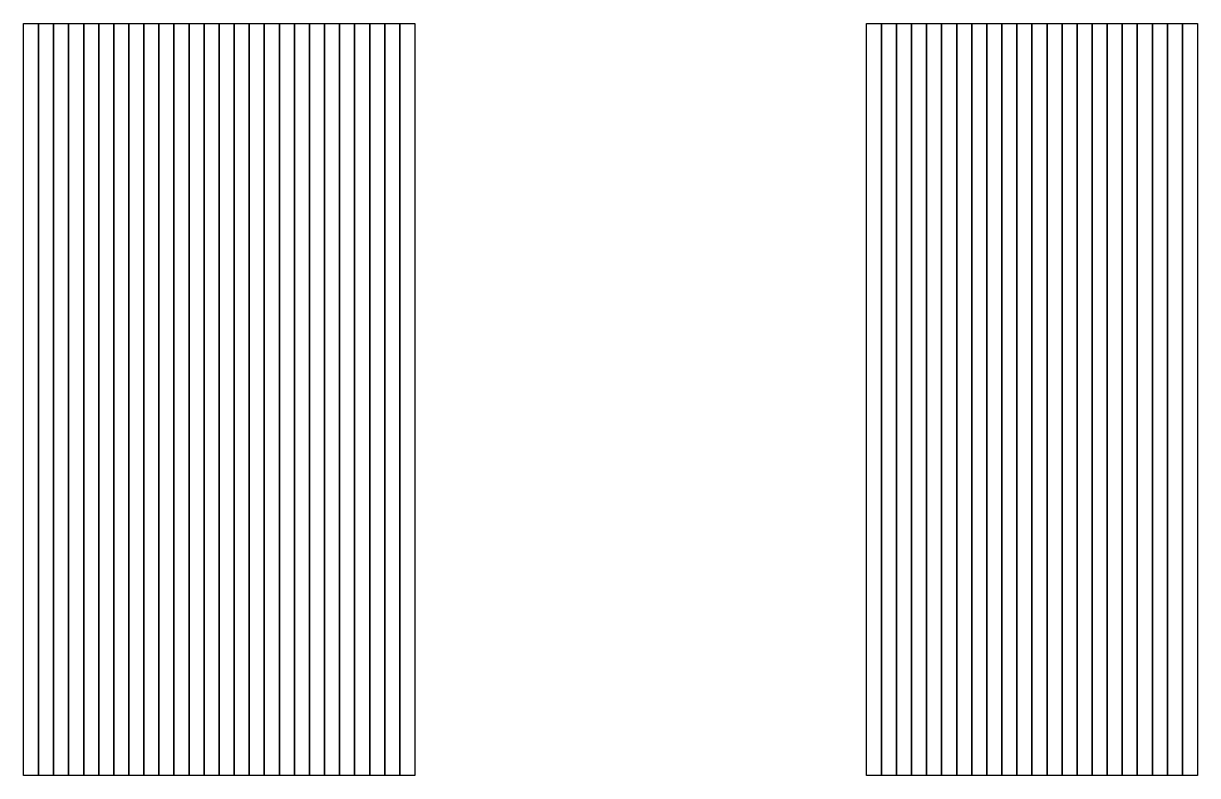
# Model space of a CAD drawing. Extents: x 0 to 780, y -350 to 670.
# Drawn here: x 487 to 565, y 480 to 530 of the extents above; entities that cross this region are included whole.
import ezdxf

# ---------------------------------------------------------------- set-up
doc = ezdxf.new("R2010")
doc.units = 0
for name, color, linetype in [('layer000', 1, 'CONTINUOUS'), ('layer005', 6, 'CONTINUOUS'), ('layer006', 7, 'CONTINUOUS'), ('layer010', 11, 'CONTINUOUS'), ('layer012', 13, 'CONTINUOUS'), ('layer015', 16, 'CONTINUOUS'), ('layer018', 19, 'CONTINUOUS'), ('layer020', 21, 'CONTINUOUS'), ('layer024', 25, 'CONTINUOUS'), ('layer025', 26, 'CONTINUOUS'), ('layer030', 31, 'CONTINUOUS'), ('layer035', 36, 'CONTINUOUS'), ('layer036', 37, 'CONTINUOUS'), ('layer040', 41, 'CONTINUOUS'), ('layer042', 43, 'CONTINUOUS'), ('layer045', 46, 'CONTINUOUS'), ('layer048', 49, 'CONTINUOUS'), ('layer050', 51, 'CONTINUOUS'), ('layer054', 55, 'CONTINUOUS'), ('layer055', 56, 'CONTINUOUS'), ('layer060', 61, 'CONTINUOUS'), ('layer065', 66, 'CONTINUOUS'), ('layer066', 67, 'CONTINUOUS'), ('layer070', 71, 'CONTINUOUS'), ('layer072', 73, 'CONTINUOUS'), ('layer075', 76, 'CONTINUOUS'), ('layer078', 79, 'CONTINUOUS'), ('layer080', 81, 'CONTINUOUS'), ('layer084', 85, 'CONTINUOUS'), ('layer085', 86, 'CONTINUOUS'), ('layer090', 91, 'CONTINUOUS'), ('layer095', 96, 'CONTINUOUS'), ('layer096', 97, 'CONTINUOUS'), ('layer100', 101, 'CONTINUOUS'), ('layer102', 103, 'CONTINUOUS'), ('layer105', 106, 'CONTINUOUS'), ('layer108', 109, 'CONTINUOUS'), ('layer110', 111, 'CONTINUOUS'), ('layer114', 115, 'CONTINUOUS'), ('layer115', 116, 'CONTINUOUS'), ('layer120', 121, 'CONTINUOUS'), ('layer125', 126, 'CONTINUOUS'), ('layer126', 127, 'CONTINUOUS')]:
    doc.layers.add(name, color=color, linetype=linetype)

# ---------------------------------------------------------------- blocks, each defined once
blk = doc.blocks.new('gs_slopes_sublayers_1um')
at = {"layer": 'layer000'}
for points in [[(487, 480), (487, 530), (488, 530), (488, 480)], [(543, 480), (543, 530), (544, 530), (544, 480)]]:
    blk.add_lwpolyline(points, close=True, dxfattribs=at)
at = {"layer": 'layer005'}
blk.add_lwpolyline([(488, 480), (488, 530), (489, 530), (489, 480)], close=True, dxfattribs=at)
at = {"layer": 'layer006'}
blk.add_lwpolyline([(544, 480), (544, 530), (545, 530), (545, 480)], close=True, dxfattribs=at)
at = {"layer": 'layer010'}
blk.add_lwpolyline([(489, 480), (489, 530), (490, 530), (490, 480)], close=True, dxfattribs=at)
at = {"layer": 'layer012'}
blk.add_lwpolyline([(545, 480), (545, 530), (546, 530), (546, 480)], close=True, dxfattribs=at)
at = {"layer": 'layer015'}
blk.add_lwpolyline([(490, 480), (490, 530), (491, 530), (491, 480)], close=True, dxfattribs=at)
at = {"layer": 'layer018'}
blk.add_lwpolyline([(546, 480), (546, 530), (547, 530), (547, 480)], close=True, dxfattribs=at)
at = {"layer": 'layer020'}
blk.add_lwpolyline([(491, 480), (491, 530), (492, 530), (492, 480)], close=True, dxfattribs=at)
at = {"layer": 'layer024'}
blk.add_lwpolyline([(547, 480), (547, 530), (548, 530), (548, 480)], close=True, dxfattribs=at)
at = {"layer": 'layer025'}
blk.add_lwpolyline([(492, 480), (492, 530), (493, 530), (493, 480)], close=True, dxfattribs=at)
at = {"layer": 'layer030'}
for points in [[(493, 480), (493, 530), (494, 530), (494, 480)], [(548, 480), (548, 530), (549, 530), (549, 480)]]:
    blk.add_lwpolyline(points, close=True, dxfattribs=at)
at = {"layer": 'layer035'}
blk.add_lwpolyline([(494, 480), (494, 530), (495, 530), (495, 480)], close=True, dxfattribs=at)
at = {"layer": 'layer036'}
blk.add_lwpolyline([(549, 480), (549, 530), (550, 530), (550, 480)], close=True, dxfattribs=at)
at = {"layer": 'layer040'}
blk.add_lwpolyline([(495, 480), (495, 530), (496, 530), (496, 480)], close=True, dxfattribs=at)
at = {"layer": 'layer042'}
blk.add_lwpolyline([(550, 480), (550, 530), (551, 530), (551, 480)], close=True, dxfattribs=at)
at = {"layer": 'layer045'}
blk.add_lwpolyline([(496, 480), (496, 530), (497, 530), (497, 480)], close=True, dxfattribs=at)
at = {"layer": 'layer048'}
blk.add_lwpolyline([(551, 480), (551, 530), (552, 530), (552, 480)], close=True, dxfattribs=at)
at = {"layer": 'layer050'}
blk.add_lwpolyline([(497, 480), (497, 530), (498, 530), (498, 480)], close=True, dxfattribs=at)
at = {"layer": 'layer054'}
blk.add_lwpolyline([(552, 480), (552, 530), (553, 530), (553, 480)], close=True, dxfattribs=at)
at = {"layer": 'layer055'}
blk.add_lwpolyline([(498, 480), (498, 530), (499, 530), (499, 480)], close=True, dxfattribs=at)
at = {"layer": 'layer060'}
for points in [[(499, 480), (499, 530), (500, 530), (500, 480)], [(553, 480), (553, 530), (554, 530), (554, 480)]]:
    blk.add_lwpolyline(points, close=True, dxfattribs=at)
at = {"layer": 'layer065'}
blk.add_lwpolyline([(500, 480), (500, 530), (501, 530), (501, 480)], close=True, dxfattribs=at)
at = {"layer": 'layer066'}
blk.add_lwpolyline([(554, 480), (554, 530), (555, 530), (555, 480)], close=True, dxfattribs=at)
at = {"layer": 'layer070'}
blk.add_lwpolyline([(501, 480), (501, 530), (502, 530), (502, 480)], close=True, dxfattribs=at)
at = {"layer": 'layer072'}
blk.add_lwpolyline([(555, 480), (555, 530), (556, 530), (556, 480)], close=True, dxfattribs=at)
at = {"layer": 'layer075'}
blk.add_lwpolyline([(502, 480), (502, 530), (503, 530), (503, 480)], close=True, dxfattribs=at)
at = {"layer": 'layer078'}
blk.add_lwpolyline([(556, 480), (556, 530), (557, 530), (557, 480)], close=True, dxfattribs=at)
at = {"layer": 'layer080'}
blk.add_lwpolyline([(503, 480), (503, 530), (504, 530), (504, 480)], close=True, dxfattribs=at)
at = {"layer": 'layer084'}
blk.add_lwpolyline([(557, 480), (557, 530), (558, 530), (558, 480)], close=True, dxfattribs=at)
at = {"layer": 'layer085'}
blk.add_lwpolyline([(504, 480), (504, 530), (505, 530), (505, 480)], close=True, dxfattribs=at)
at = {"layer": 'layer090'}
for points in [[(505, 480), (505, 530), (506, 530), (506, 480)], [(558, 480), (558, 530), (559, 530), (559, 480)]]:
    blk.add_lwpolyline(points, close=True, dxfattribs=at)
at = {"layer": 'layer095'}
blk.add_lwpolyline([(506, 480), (506, 530), (507, 530), (507, 480)], close=True, dxfattribs=at)
at = {"layer": 'layer096'}
blk.add_lwpolyline([(559, 480), (559, 530), (560, 530), (560, 480)], close=True, dxfattribs=at)
at = {"layer": 'layer100'}
blk.add_lwpolyline([(507, 480), (507, 530), (508, 530), (508, 480)], close=True, dxfattribs=at)
at = {"layer": 'layer102'}
blk.add_lwpolyline([(560, 480), (560, 530), (561, 530), (561, 480)], close=True, dxfattribs=at)
at = {"layer": 'layer105'}
blk.add_lwpolyline([(508, 480), (508, 530), (509, 530), (509, 480)], close=True, dxfattribs=at)
at = {"layer": 'layer108'}
blk.add_lwpolyline([(561, 480), (561, 530), (562, 530), (562, 480)], close=True, dxfattribs=at)
at = {"layer": 'layer110'}
blk.add_lwpolyline([(509, 480), (509, 530), (510, 530), (510, 480)], close=True, dxfattribs=at)
at = {"layer": 'layer114'}
blk.add_lwpolyline([(562, 480), (562, 530), (563, 530), (563, 480)], close=True, dxfattribs=at)
at = {"layer": 'layer115'}
blk.add_lwpolyline([(510, 480), (510, 530), (511, 530), (511, 480)], close=True, dxfattribs=at)
at = {"layer": 'layer120'}
for points in [[(511, 480), (511, 530), (512, 530), (512, 480)], [(563, 480), (563, 530), (564, 530), (564, 480)]]:
    blk.add_lwpolyline(points, close=True, dxfattribs=at)
at = {"layer": 'layer125'}
blk.add_lwpolyline([(512, 480), (512, 530), (513, 530), (513, 480)], close=True, dxfattribs=at)
at = {"layer": 'layer126'}
blk.add_lwpolyline([(564, 480), (564, 530), (565, 530), (565, 480)], close=True, dxfattribs=at)

msp = doc.modelspace()

# ---------------------------------------------------------------- block references
msp.add_blockref('gs_slopes_sublayers_1um', (0, 0))

doc.saveas('drawing.dxf')
